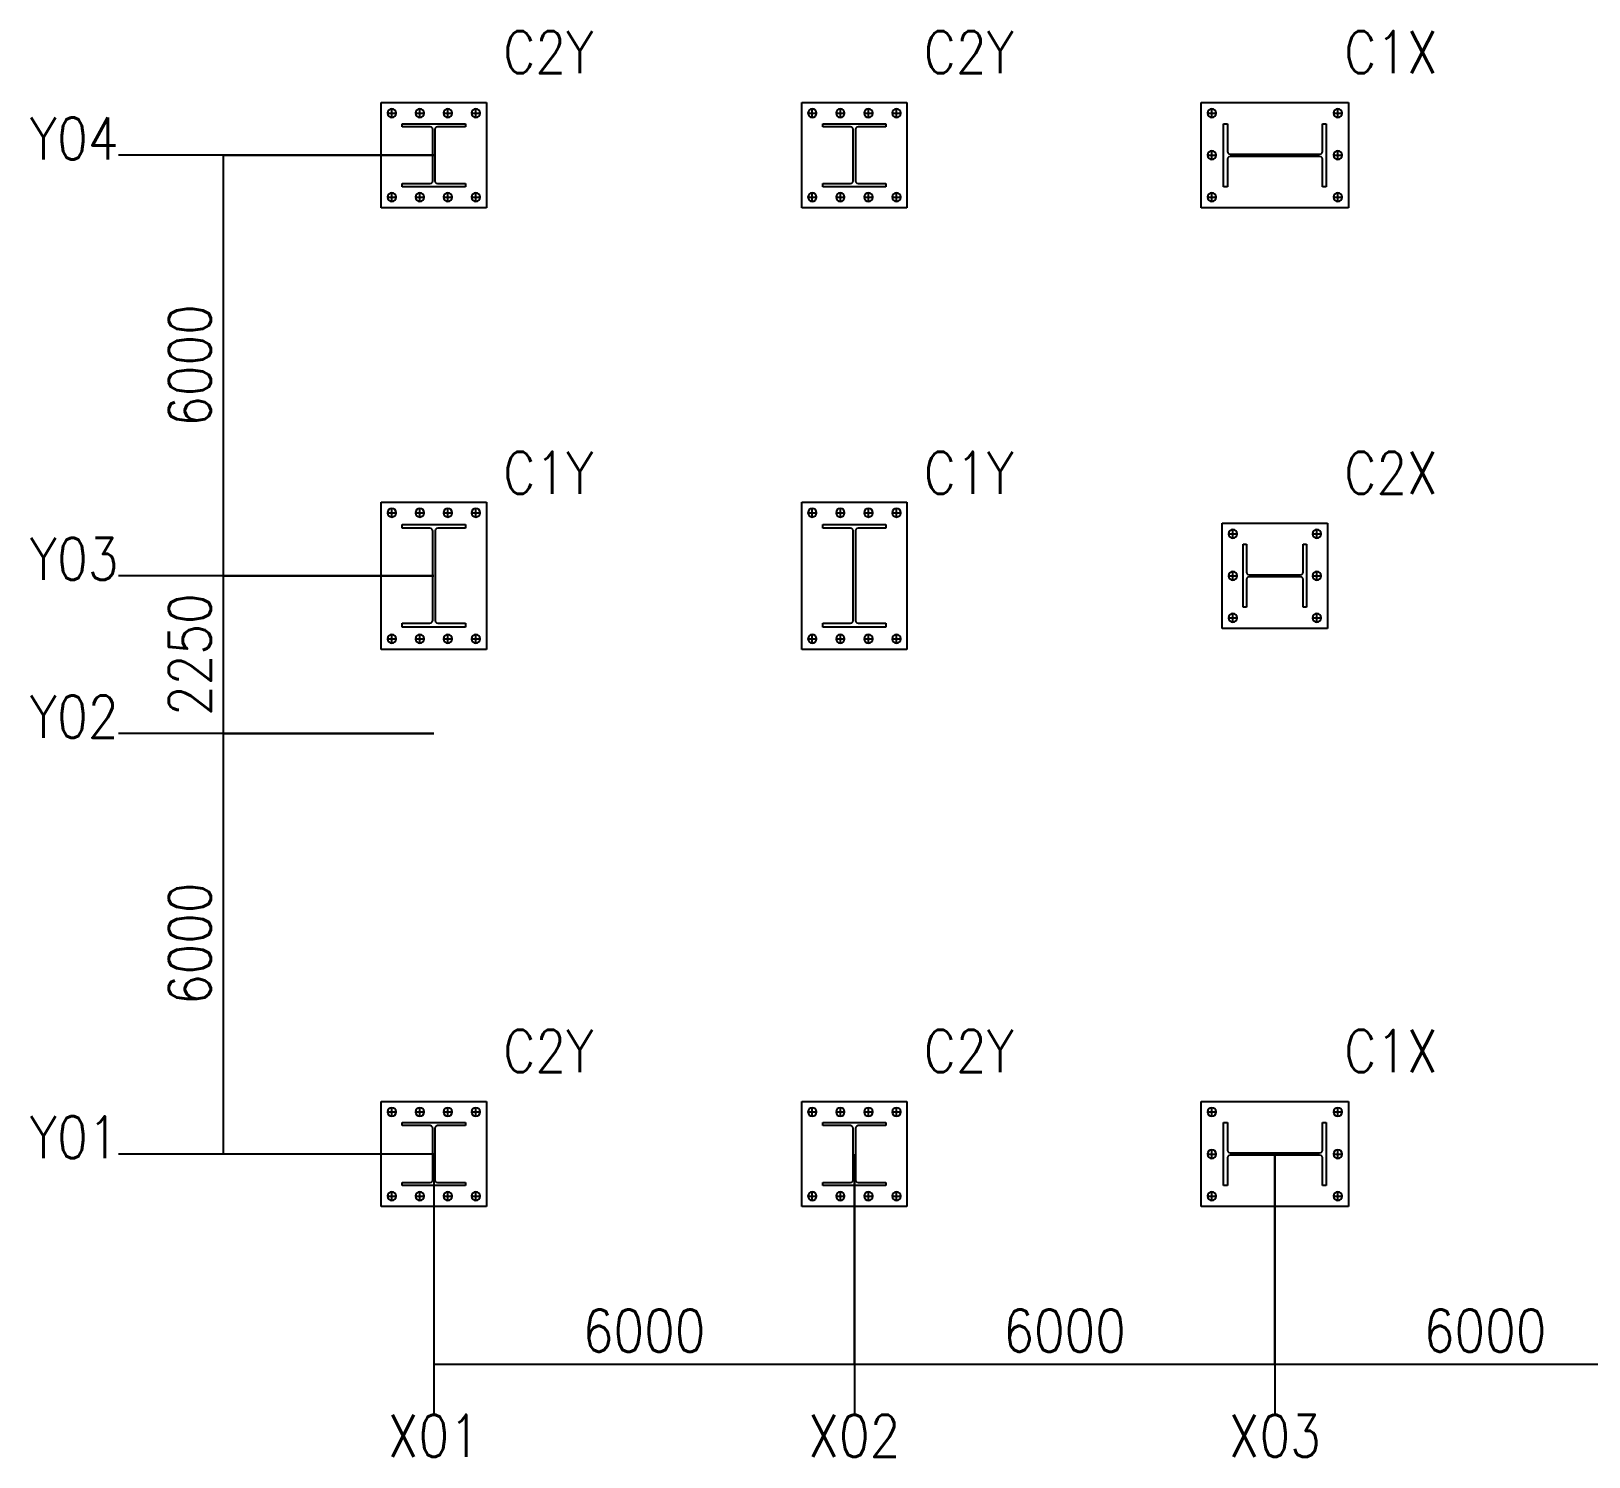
# Model space of a CAD drawing. Extents: x -230746 to 324000, y -671400 to 84185.
# Drawn here: x -230746 to -208520, y -26151 to -5811 of the extents above; entities that cross this region are included whole.
import ezdxf
from ezdxf.enums import TextEntityAlignment as Align

# ---------------------------------------------------------------- set-up
doc = ezdxf.new("R2010")
doc.units = 0
doc.header["$MEASUREMENT"] = 0
for name, color, linetype in [('_1-7_GRID', 7, 'CONTINUOUS'), ('_1-8_DIM', 7, 'CONTINUOUS'), ('_4-6_CS-M', 7, 'CONTINUOUS'), ('_4-A_C-TX', 7, 'CONTINUOUS'), ('bolt', 2, 'CONTINUOUS')]:
    doc.layers.add(name, color=color, linetype=linetype)
doc.styles.add('DRACAD', font='txt', dxfattribs={"width": 0.85, "bigfont": 'extfont2'})

msp = doc.modelspace()

# ---------------------------------------------------------------- linework, layer by layer
at = {"layer": '_1-7_GRID'}
for p, q in [((-228000, -21830.56301), (-228000, -7580.56301)), ((-228000, -7580.56301), (-225000, -7580.56301)), ((-228000, -13580.56301), (-225000, -13580.56301)), ((-228000, -15830.56301), (-225000, -15830.56301)), ((-225000, -21830.56301), (-228000, -21830.56301)), ((-225000, -21830.56301), (-225000, -24830.56301)), ((-219000, -24830.56301), (-219000, -21830.56301)), ((-213000, -24830.56301), (-213000, -21830.56301)), ((-225000, -24830.56301), (-186000, -24830.56301))]:
    msp.add_line(p, q, dxfattribs=at)
at = {"layer": '_1-8_DIM'}
for p, q in [((-225000, -7580.56301), (-229500, -7580.56301)), ((-225000, -13580.56301), (-229500, -13580.56301)), ((-225000, -15830.56301), (-229500, -15830.56301)), ((-225000, -21830.56301), (-229500, -21830.56301)), ((-225000, -21830.56301), (-225000, -25550.56301)), ((-219000, -21830.56301), (-219000, -25550.56301)), ((-213000, -21830.56301), (-213000, -25550.56301))]:
    msp.add_line(p, q, dxfattribs=at)
at = {"layer": '_4-6_CS-M'}
for p, q in [((-225750, -8330.56301), (-225750, -6830.56301)), ((-225750, -6830.56301), (-224250, -6830.56301)), ((-224250, -6830.56301), (-224250, -8330.56301)), ((-219750, -8330.56301), (-219750, -6830.56301)), ((-219750, -6830.56301), (-218250, -6830.56301)), ((-218250, -6830.56301), (-218250, -8330.56301)), ((-214050, -8330.56301), (-214050, -6830.56301)), ((-214050, -6830.56301), (-211950, -6830.56301)), ((-211950, -6830.56301), (-211950, -8330.56301)), ((-225450, -7130.56301), (-224550, -7130.56301)), ((-225450, -7175.56301), (-225450, -7130.56301)), ((-225054, -7175.56301), (-225450, -7175.56301)), ((-225034.5, -7180.78802), (-225054, -7175.56301)), ((-225020.22501, -7195.06301), (-225034.5, -7180.78802)), ((-225015, -7214.56301), (-225020.22501, -7195.06301)), ((-225015, -7946.56301), (-225015, -7214.56301)), ((-224979.77499, -7195.06301), (-224985, -7214.56301)), ((-224985, -7214.56301), (-224985, -7946.56301)), ((-224965.5, -7180.78802), (-224979.77499, -7195.06301)), ((-224946, -7175.56301), (-224965.5, -7180.78802)), ((-224550, -7175.56301), (-224946, -7175.56301)), ((-224550, -7130.56301), (-224550, -7175.56301)), ((-219450, -7130.56301), (-218550, -7130.56301)), ((-219450, -7175.56301), (-219450, -7130.56301)), ((-219054, -7175.56301), (-219450, -7175.56301)), ((-219034.5, -7180.78802), (-219054, -7175.56301)), ((-219020.22501, -7195.06301), (-219034.5, -7180.78802)), ((-219015, -7214.56301), (-219020.22501, -7195.06301)), ((-219015, -7946.56301), (-219015, -7214.56301)), ((-218979.77499, -7195.06301), (-218985, -7214.56301)), ((-218985, -7214.56301), (-218985, -7946.56301)), ((-218965.5, -7180.78802), (-218979.77499, -7195.06301)), ((-218946, -7175.56301), (-218965.5, -7180.78802)), ((-218550, -7175.56301), (-218946, -7175.56301)), ((-218550, -7130.56301), (-218550, -7175.56301)), ((-213732, -7130.56301), (-213678, -7130.56301)), ((-213732, -8030.56301), (-213732, -7130.56301)), ((-213678, -7130.56301), (-213678, -7525.06301)), ((-212322, -7130.56301), (-212268, -7130.56301)), ((-212322, -7525.06301), (-212322, -7130.56301)), ((-212268, -7130.56301), (-212268, -8030.56301)), ((-213678, -7525.06301), (-213672.77499, -7544.56301)), ((-213672.77499, -7544.56301), (-213658.5, -7558.838)), ((-212341.5, -7558.838), (-212327.22501, -7544.56301)), ((-212327.22501, -7544.56301), (-212322, -7525.06301)), ((-213672.77499, -7616.56301), (-213678, -7636.06301)), ((-213678, -7636.06301), (-213678, -8030.56301)), ((-213658.5, -7602.28802), (-213672.77499, -7616.56301)), ((-213658.5, -7558.838), (-213639, -7564.06301)), ((-213639, -7597.06301), (-213658.5, -7602.28802)), ((-213639, -7564.06301), (-212361, -7564.06301)), ((-212361, -7597.06301), (-213639, -7597.06301)), ((-212361, -7564.06301), (-212341.5, -7558.838)), ((-212341.5, -7602.28802), (-212361, -7597.06301)), ((-212327.22501, -7616.56301), (-212341.5, -7602.28802)), ((-212322, -7636.06301), (-212327.22501, -7616.56301)), ((-212322, -8030.56301), (-212322, -7636.06301)), ((-225450, -7985.56301), (-225054, -7985.56301)), ((-225450, -8030.56301), (-225450, -7985.56301)), ((-225054, -7985.56301), (-225034.5, -7980.338)), ((-225034.5, -7980.338), (-225020.22501, -7966.06301)), ((-225020.22501, -7966.06301), (-225015, -7946.56301)), ((-224985, -7946.56301), (-224979.77499, -7966.06301)), ((-224979.77499, -7966.06301), (-224965.5, -7980.338)), ((-224965.5, -7980.338), (-224946, -7985.56301)), ((-224946, -7985.56301), (-224550, -7985.56301)), ((-224550, -7985.56301), (-224550, -8030.56301)), ((-219450, -7985.56301), (-219054, -7985.56301)), ((-219450, -8030.56301), (-219450, -7985.56301)), ((-219054, -7985.56301), (-219034.5, -7980.338)), ((-219034.5, -7980.338), (-219020.22501, -7966.06301)), ((-219020.22501, -7966.06301), (-219015, -7946.56301)), ((-218985, -7946.56301), (-218979.77499, -7966.06301)), ((-218979.77499, -7966.06301), (-218965.5, -7980.338)), ((-218965.5, -7980.338), (-218946, -7985.56301)), ((-218946, -7985.56301), (-218550, -7985.56301)), ((-218550, -7985.56301), (-218550, -8030.56301)), ((-224550, -8030.56301), (-225450, -8030.56301)), ((-218550, -8030.56301), (-219450, -8030.56301)), ((-213678, -8030.56301), (-213732, -8030.56301)), ((-212268, -8030.56301), (-212322, -8030.56301)), ((-224250, -8330.56301), (-225750, -8330.56301)), ((-218250, -8330.56301), (-219750, -8330.56301)), ((-211950, -8330.56301), (-214050, -8330.56301)), ((-225750, -14630.56301), (-225750, -12530.56301)), ((-225750, -12530.56301), (-224250, -12530.56301)), ((-224250, -12530.56301), (-224250, -14630.56301)), ((-219750, -14630.56301), (-219750, -12530.56301)), ((-219750, -12530.56301), (-218250, -12530.56301)), ((-218250, -12530.56301), (-218250, -14630.56301)), ((-225450, -12848.56301), (-224550, -12848.56301)), ((-225450, -12902.56301), (-225450, -12848.56301)), ((-224550, -12848.56301), (-224550, -12902.56301)), ((-219450, -12848.56301), (-218550, -12848.56301)), ((-219450, -12902.56301), (-219450, -12848.56301)), ((-218550, -12848.56301), (-218550, -12902.56301)), ((-213750, -14330.56301), (-213750, -12830.56301)), ((-213750, -12830.56301), (-212250, -12830.56301)), ((-212250, -12830.56301), (-212250, -14330.56301)), ((-225055.5, -12902.56301), (-225450, -12902.56301)), ((-225036, -12907.78802), (-225055.5, -12902.56301)), ((-225021.72501, -12922.06301), (-225036, -12907.78802)), ((-225016.5, -12941.56301), (-225021.72501, -12922.06301)), ((-225016.5, -14219.56301), (-225016.5, -12941.56301)), ((-224978.27499, -12922.06301), (-224983.5, -12941.56301)), ((-224983.5, -12941.56301), (-224983.5, -14219.56301)), ((-224964, -12907.78802), (-224978.27499, -12922.06301)), ((-224944.5, -12902.56301), (-224964, -12907.78802)), ((-224550, -12902.56301), (-224944.5, -12902.56301)), ((-219055.5, -12902.56301), (-219450, -12902.56301)), ((-219036, -12907.78802), (-219055.5, -12902.56301)), ((-219021.72501, -12922.06301), (-219036, -12907.78802)), ((-219016.5, -12941.56301), (-219021.72501, -12922.06301)), ((-219016.5, -14219.56301), (-219016.5, -12941.56301)), ((-218978.27499, -12922.06301), (-218983.5, -12941.56301)), ((-218983.5, -12941.56301), (-218983.5, -14219.56301)), ((-218964, -12907.78802), (-218978.27499, -12922.06301)), ((-218944.5, -12902.56301), (-218964, -12907.78802)), ((-218550, -12902.56301), (-218944.5, -12902.56301)), ((-213450, -13130.56301), (-213405, -13130.56301)), ((-213450, -14030.56301), (-213450, -13130.56301)), ((-213405, -13130.56301), (-213405, -13526.56301)), ((-212595, -13130.56301), (-212550, -13130.56301)), ((-212595, -13526.56301), (-212595, -13130.56301)), ((-212550, -13130.56301), (-212550, -14030.56301)), ((-213405, -13526.56301), (-213399.77499, -13546.06301)), ((-213399.77499, -13546.06301), (-213385.5, -13560.338)), ((-212614.5, -13560.338), (-212600.22501, -13546.06301)), ((-212600.22501, -13546.06301), (-212595, -13526.56301)), ((-213399.77499, -13615.06301), (-213405, -13634.56301)), ((-213405, -13634.56301), (-213405, -14030.56301)), ((-213385.5, -13600.78802), (-213399.77499, -13615.06301)), ((-213385.5, -13560.338), (-213366, -13565.56301)), ((-213366, -13595.56301), (-213385.5, -13600.78802)), ((-213366, -13565.56301), (-212634, -13565.56301)), ((-212634, -13595.56301), (-213366, -13595.56301)), ((-212634, -13565.56301), (-212614.5, -13560.338)), ((-212614.5, -13600.78802), (-212634, -13595.56301)), ((-212600.22501, -13615.06301), (-212614.5, -13600.78802)), ((-212595, -13634.56301), (-212600.22501, -13615.06301)), ((-212595, -14030.56301), (-212595, -13634.56301)), ((-225021.72501, -14239.06301), (-225016.5, -14219.56301)), ((-224983.5, -14219.56301), (-224978.27499, -14239.06301)), ((-219021.72501, -14239.06301), (-219016.5, -14219.56301)), ((-218983.5, -14219.56301), (-218978.27499, -14239.06301)), ((-213405, -14030.56301), (-213450, -14030.56301)), ((-212550, -14030.56301), (-212595, -14030.56301)), ((-225450, -14258.56301), (-225055.5, -14258.56301)), ((-225450, -14312.56301), (-225450, -14258.56301)), ((-224550, -14312.56301), (-225450, -14312.56301)), ((-225055.5, -14258.56301), (-225036, -14253.338)), ((-225036, -14253.338), (-225021.72501, -14239.06301)), ((-224978.27499, -14239.06301), (-224964, -14253.338)), ((-224964, -14253.338), (-224944.5, -14258.56301)), ((-224944.5, -14258.56301), (-224550, -14258.56301)), ((-224550, -14258.56301), (-224550, -14312.56301)), ((-219450, -14258.56301), (-219055.5, -14258.56301)), ((-219450, -14312.56301), (-219450, -14258.56301)), ((-218550, -14312.56301), (-219450, -14312.56301)), ((-219055.5, -14258.56301), (-219036, -14253.338)), ((-219036, -14253.338), (-219021.72501, -14239.06301)), ((-218978.27499, -14239.06301), (-218964, -14253.338)), ((-218964, -14253.338), (-218944.5, -14258.56301)), ((-218944.5, -14258.56301), (-218550, -14258.56301)), ((-218550, -14258.56301), (-218550, -14312.56301)), ((-212250, -14330.56301), (-213750, -14330.56301)), ((-224250, -14630.56301), (-225750, -14630.56301)), ((-218250, -14630.56301), (-219750, -14630.56301)), ((-225750, -22580.56301), (-225750, -21080.56301)), ((-225750, -21080.56301), (-224250, -21080.56301)), ((-224250, -21080.56301), (-224250, -22580.56301)), ((-219750, -22580.56301), (-219750, -21080.56301)), ((-219750, -21080.56301), (-218250, -21080.56301)), ((-218250, -21080.56301), (-218250, -22580.56301)), ((-214050, -22580.56301), (-214050, -21080.56301)), ((-214050, -21080.56301), (-211950, -21080.56301)), ((-211950, -21080.56301), (-211950, -22580.56301)), ((-225450, -21380.56301), (-224550, -21380.56301)), ((-225450, -21425.56301), (-225450, -21380.56301)), ((-225054, -21425.56301), (-225450, -21425.56301)), ((-225034.5, -21430.78802), (-225054, -21425.56301)), ((-225020.22501, -21445.06301), (-225034.5, -21430.78802)), ((-225015, -21464.56301), (-225020.22501, -21445.06301)), ((-225015, -22196.56301), (-225015, -21464.56301)), ((-224979.77499, -21445.06301), (-224985, -21464.56301)), ((-224985, -21464.56301), (-224985, -22196.56301)), ((-224965.5, -21430.78802), (-224979.77499, -21445.06301)), ((-224946, -21425.56301), (-224965.5, -21430.78802)), ((-224550, -21425.56301), (-224946, -21425.56301)), ((-224550, -21380.56301), (-224550, -21425.56301)), ((-219450, -21380.56301), (-218550, -21380.56301)), ((-219450, -21425.56301), (-219450, -21380.56301)), ((-219054, -21425.56301), (-219450, -21425.56301)), ((-219034.5, -21430.78802), (-219054, -21425.56301)), ((-219020.22501, -21445.06301), (-219034.5, -21430.78802)), ((-219015, -21464.56301), (-219020.22501, -21445.06301)), ((-219015, -22196.56301), (-219015, -21464.56301)), ((-218979.77499, -21445.06301), (-218985, -21464.56301)), ((-218985, -21464.56301), (-218985, -22196.56301)), ((-218965.5, -21430.78802), (-218979.77499, -21445.06301)), ((-218946, -21425.56301), (-218965.5, -21430.78802)), ((-218550, -21425.56301), (-218946, -21425.56301)), ((-218550, -21380.56301), (-218550, -21425.56301)), ((-213732, -21380.56301), (-213678, -21380.56301)), ((-213732, -22280.56301), (-213732, -21380.56301)), ((-213678, -21380.56301), (-213678, -21775.06301)), ((-212322, -21380.56301), (-212268, -21380.56301)), ((-212322, -21775.06301), (-212322, -21380.56301)), ((-212268, -21380.56301), (-212268, -22280.56301)), ((-213678, -21775.06301), (-213672.77499, -21794.56301)), ((-212327.22501, -21794.56301), (-212322, -21775.06301)), ((-213672.77499, -21866.56301), (-213678, -21886.06301)), ((-213678, -21886.06301), (-213678, -22280.56301)), ((-213672.77499, -21794.56301), (-213658.5, -21808.838)), ((-213658.5, -21852.28802), (-213672.77499, -21866.56301)), ((-213658.5, -21808.838), (-213639, -21814.06301)), ((-213639, -21847.06301), (-213658.5, -21852.28802)), ((-213639, -21814.06301), (-212361, -21814.06301)), ((-212361, -21847.06301), (-213639, -21847.06301)), ((-212361, -21814.06301), (-212341.5, -21808.838)), ((-212341.5, -21852.28802), (-212361, -21847.06301)), ((-212341.5, -21808.838), (-212327.22501, -21794.56301)), ((-212327.22501, -21866.56301), (-212341.5, -21852.28802)), ((-212322, -21886.06301), (-212327.22501, -21866.56301)), ((-212322, -22280.56301), (-212322, -21886.06301)), ((-225034.5, -22230.338), (-225020.22501, -22216.06301)), ((-225020.22501, -22216.06301), (-225015, -22196.56301)), ((-224985, -22196.56301), (-224979.77499, -22216.06301)), ((-224979.77499, -22216.06301), (-224965.5, -22230.338)), ((-219034.5, -22230.338), (-219020.22501, -22216.06301)), ((-219020.22501, -22216.06301), (-219015, -22196.56301)), ((-218985, -22196.56301), (-218979.77499, -22216.06301)), ((-218979.77499, -22216.06301), (-218965.5, -22230.338)), ((-225450, -22235.56301), (-225054, -22235.56301)), ((-225450, -22280.56301), (-225450, -22235.56301)), ((-224550, -22280.56301), (-225450, -22280.56301)), ((-225054, -22235.56301), (-225034.5, -22230.338)), ((-224965.5, -22230.338), (-224946, -22235.56301)), ((-224946, -22235.56301), (-224550, -22235.56301)), ((-224550, -22235.56301), (-224550, -22280.56301)), ((-219450, -22235.56301), (-219054, -22235.56301)), ((-219450, -22280.56301), (-219450, -22235.56301)), ((-218550, -22280.56301), (-219450, -22280.56301)), ((-219054, -22235.56301), (-219034.5, -22230.338)), ((-218965.5, -22230.338), (-218946, -22235.56301)), ((-218946, -22235.56301), (-218550, -22235.56301)), ((-218550, -22235.56301), (-218550, -22280.56301)), ((-213678, -22280.56301), (-213732, -22280.56301)), ((-212268, -22280.56301), (-212322, -22280.56301)), ((-224250, -22580.56301), (-225750, -22580.56301)), ((-218250, -22580.56301), (-219750, -22580.56301)), ((-211950, -22580.56301), (-214050, -22580.56301))]:
    msp.add_line(p, q, dxfattribs=at)
at = {"layer": '_4-6_CS-M', "extrusion": (0, 0, -1)}
for centre in [(225600, -6980.56301), (225200, -6980.56301), (224800, -6980.56301), (224400, -6980.56301), (219600, -6980.56301), (219200, -6980.56301), (218800, -6980.56301), (218400, -6980.56301), (213900, -6980.56301), (212100, -6980.56301), (213900, -7580.56301), (212100, -7580.56301), (225600, -8180.56301), (225200, -8180.56301), (224800, -8180.56301), (224400, -8180.56301), (219600, -8180.56301), (219200, -8180.56301), (218800, -8180.56301), (218400, -8180.56301), (213900, -8180.56301), (212100, -8180.56301), (225600, -12680.56301), (225200, -12680.56301), (224800, -12680.56301), (224400, -12680.56301), (219600, -12680.56301), (219200, -12680.56301), (218800, -12680.56301), (218400, -12680.56301), (213600, -12980.56301), (212400, -12980.56301), (213600, -13580.56301), (212400, -13580.56301), (213600, -14180.56301), (212400, -14180.56301), (225600, -14480.56301), (225200, -14480.56301), (224800, -14480.56301), (224400, -14480.56301), (219600, -14480.56301), (219200, -14480.56301), (218800, -14480.56301), (218400, -14480.56301), (225600, -21230.56301), (225200, -21230.56301), (224800, -21230.56301), (224400, -21230.56301), (219600, -21230.56301), (219200, -21230.56301), (218800, -21230.56301), (218400, -21230.56301), (213900, -21230.56301), (212100, -21230.56301), (213900, -21830.56301), (212100, -21830.56301), (225600, -22430.56301), (225200, -22430.56301), (224800, -22430.56301), (224400, -22430.56301), (219600, -22430.56301), (219200, -22430.56301), (218800, -22430.56301), (218400, -22430.56301), (213900, -22430.56301), (212100, -22430.56301)]:
    msp.add_circle(centre, 61.5, dxfattribs=at)
at = {"layer": 'bolt'}
for p, q in [((-225666.5, -6980.56301), (-225533.5, -6980.56301)), ((-225600, -7047.06301), (-225600, -6914.06301)), ((-225266.5, -6980.56301), (-225133.5, -6980.56301)), ((-225200, -7047.06301), (-225200, -6914.06301)), ((-224866.5, -6980.56301), (-224733.5, -6980.56301)), ((-224800, -7047.06301), (-224800, -6914.06301)), ((-224466.5, -6980.56301), (-224333.5, -6980.56301)), ((-224400, -7047.06301), (-224400, -6914.06301)), ((-219666.5, -6980.56301), (-219533.5, -6980.56301)), ((-219600, -7047.06301), (-219600, -6914.06301)), ((-219266.5, -6980.56301), (-219133.5, -6980.56301)), ((-219200, -7047.06301), (-219200, -6914.06301)), ((-218866.5, -6980.56301), (-218733.5, -6980.56301)), ((-218800, -7047.06301), (-218800, -6914.06301)), ((-218466.5, -6980.56301), (-218333.5, -6980.56301)), ((-218400, -7047.06301), (-218400, -6914.06301)), ((-213966.5, -6980.56301), (-213833.5, -6980.56301)), ((-213900, -7047.06301), (-213900, -6914.06301)), ((-212166.5, -6980.56301), (-212033.5, -6980.56301)), ((-212100, -7047.06301), (-212100, -6914.06301)), ((-213900, -7647.06301), (-213900, -7514.06301)), ((-212100, -7647.06301), (-212100, -7514.06301)), ((-213966.5, -7580.56301), (-213833.5, -7580.56301)), ((-212166.5, -7580.56301), (-212033.5, -7580.56301)), ((-225666.5, -8180.56301), (-225533.5, -8180.56301)), ((-225600, -8247.06301), (-225600, -8114.06301)), ((-225266.5, -8180.56301), (-225133.5, -8180.56301)), ((-225200, -8247.06301), (-225200, -8114.06301)), ((-224866.5, -8180.56301), (-224733.5, -8180.56301)), ((-224800, -8247.06301), (-224800, -8114.06301)), ((-224466.5, -8180.56301), (-224333.5, -8180.56301)), ((-224400, -8247.06301), (-224400, -8114.06301)), ((-219666.5, -8180.56301), (-219533.5, -8180.56301)), ((-219600, -8247.06301), (-219600, -8114.06301)), ((-219266.5, -8180.56301), (-219133.5, -8180.56301)), ((-219200, -8247.06301), (-219200, -8114.06301)), ((-218866.5, -8180.56301), (-218733.5, -8180.56301)), ((-218800, -8247.06301), (-218800, -8114.06301)), ((-218466.5, -8180.56301), (-218333.5, -8180.56301)), ((-218400, -8247.06301), (-218400, -8114.06301)), ((-213966.5, -8180.56301), (-213833.5, -8180.56301)), ((-213900, -8247.06301), (-213900, -8114.06301)), ((-212166.5, -8180.56301), (-212033.5, -8180.56301)), ((-212100, -8247.06301), (-212100, -8114.06301)), ((-225600, -12747.06301), (-225600, -12614.06301)), ((-225200, -12747.06301), (-225200, -12614.06301)), ((-224800, -12747.06301), (-224800, -12614.06301)), ((-224400, -12747.06301), (-224400, -12614.06301)), ((-219600, -12747.06301), (-219600, -12614.06301)), ((-219200, -12747.06301), (-219200, -12614.06301)), ((-218800, -12747.06301), (-218800, -12614.06301)), ((-218400, -12747.06301), (-218400, -12614.06301)), ((-225666.5, -12680.56301), (-225533.5, -12680.56301)), ((-225266.5, -12680.56301), (-225133.5, -12680.56301)), ((-224866.5, -12680.56301), (-224733.5, -12680.56301)), ((-224466.5, -12680.56301), (-224333.5, -12680.56301)), ((-219666.5, -12680.56301), (-219533.5, -12680.56301)), ((-219266.5, -12680.56301), (-219133.5, -12680.56301)), ((-218866.5, -12680.56301), (-218733.5, -12680.56301)), ((-218466.5, -12680.56301), (-218333.5, -12680.56301)), ((-213666.5, -12980.56301), (-213533.5, -12980.56301)), ((-213600, -13047.06301), (-213600, -12914.06301)), ((-212466.5, -12980.56301), (-212333.5, -12980.56301)), ((-212400, -13047.06301), (-212400, -12914.06301)), ((-213600, -13647.06301), (-213600, -13514.06301)), ((-212400, -13647.06301), (-212400, -13514.06301)), ((-213666.5, -13580.56301), (-213533.5, -13580.56301)), ((-212466.5, -13580.56301), (-212333.5, -13580.56301)), ((-213666.5, -14180.56301), (-213533.5, -14180.56301)), ((-213600, -14247.06301), (-213600, -14114.06301)), ((-212466.5, -14180.56301), (-212333.5, -14180.56301)), ((-212400, -14247.06301), (-212400, -14114.06301)), ((-225600, -14547.06301), (-225600, -14414.06301)), ((-225200, -14547.06301), (-225200, -14414.06301)), ((-224800, -14547.06301), (-224800, -14414.06301)), ((-224400, -14547.06301), (-224400, -14414.06301)), ((-219600, -14547.06301), (-219600, -14414.06301)), ((-219200, -14547.06301), (-219200, -14414.06301)), ((-218800, -14547.06301), (-218800, -14414.06301)), ((-218400, -14547.06301), (-218400, -14414.06301)), ((-225666.5, -14480.56301), (-225533.5, -14480.56301)), ((-225266.5, -14480.56301), (-225133.5, -14480.56301)), ((-224866.5, -14480.56301), (-224733.5, -14480.56301)), ((-224466.5, -14480.56301), (-224333.5, -14480.56301)), ((-219666.5, -14480.56301), (-219533.5, -14480.56301)), ((-219266.5, -14480.56301), (-219133.5, -14480.56301)), ((-218866.5, -14480.56301), (-218733.5, -14480.56301)), ((-218466.5, -14480.56301), (-218333.5, -14480.56301)), ((-225666.5, -21230.56301), (-225533.5, -21230.56301)), ((-225600, -21297.06301), (-225600, -21164.06301)), ((-225266.5, -21230.56301), (-225133.5, -21230.56301)), ((-225200, -21297.06301), (-225200, -21164.06301)), ((-224866.5, -21230.56301), (-224733.5, -21230.56301)), ((-224800, -21297.06301), (-224800, -21164.06301)), ((-224466.5, -21230.56301), (-224333.5, -21230.56301)), ((-224400, -21297.06301), (-224400, -21164.06301)), ((-219666.5, -21230.56301), (-219533.5, -21230.56301)), ((-219600, -21297.06301), (-219600, -21164.06301)), ((-219266.5, -21230.56301), (-219133.5, -21230.56301)), ((-219200, -21297.06301), (-219200, -21164.06301)), ((-218866.5, -21230.56301), (-218733.5, -21230.56301)), ((-218800, -21297.06301), (-218800, -21164.06301)), ((-218466.5, -21230.56301), (-218333.5, -21230.56301)), ((-218400, -21297.06301), (-218400, -21164.06301)), ((-213966.5, -21230.56301), (-213833.5, -21230.56301)), ((-213900, -21297.06301), (-213900, -21164.06301)), ((-212166.5, -21230.56301), (-212033.5, -21230.56301)), ((-212100, -21297.06301), (-212100, -21164.06301)), ((-213900, -21897.06301), (-213900, -21764.06301)), ((-212100, -21897.06301), (-212100, -21764.06301)), ((-213966.5, -21830.56301), (-213833.5, -21830.56301)), ((-212166.5, -21830.56301), (-212033.5, -21830.56301)), ((-225666.5, -22430.56301), (-225533.5, -22430.56301)), ((-225600, -22497.06301), (-225600, -22364.06301)), ((-225266.5, -22430.56301), (-225133.5, -22430.56301)), ((-225200, -22497.06301), (-225200, -22364.06301)), ((-224866.5, -22430.56301), (-224733.5, -22430.56301)), ((-224800, -22497.06301), (-224800, -22364.06301)), ((-224466.5, -22430.56301), (-224333.5, -22430.56301)), ((-224400, -22497.06301), (-224400, -22364.06301)), ((-219666.5, -22430.56301), (-219533.5, -22430.56301)), ((-219600, -22497.06301), (-219600, -22364.06301)), ((-219266.5, -22430.56301), (-219133.5, -22430.56301)), ((-219200, -22497.06301), (-219200, -22364.06301)), ((-218866.5, -22430.56301), (-218733.5, -22430.56301)), ((-218800, -22497.06301), (-218800, -22364.06301)), ((-218466.5, -22430.56301), (-218333.5, -22430.56301)), ((-218400, -22497.06301), (-218400, -22364.06301)), ((-213966.5, -22430.56301), (-213833.5, -22430.56301)), ((-213900, -22497.06301), (-213900, -22364.06301)), ((-212166.5, -22430.56301), (-212033.5, -22430.56301)), ((-212100, -22497.06301), (-212100, -22364.06301))]:
    msp.add_line(p, q, dxfattribs=at)

# ---------------------------------------------------------------- texts
at = {"layer": '_1-7_GRID', "style": 'DRACAD', "width": 0.85}
for s, p in [('6000', (-228000, -10580.56301)), ('2250', (-228000, -14705.56301)), ('6000', (-228000, -18830.56301))]:
    msp.add_text(s, height=600, rotation=90, dxfattribs=at).set_placement(p, align=Align.BOTTOM_CENTER)
for p in [(-222000, -24830.56301), (-216000, -24830.56301), (-210000, -24830.56301)]:
    msp.add_text('6000', height=600, dxfattribs=at).set_placement(p, align=Align.BOTTOM_CENTER)
at = {"layer": '_1-8_DIM', "style": 'DRACAD', "width": 0.85}
for s, p in [('Y04', (-229500, -7820.56301)), ('Y03', (-229500, -13820.56301)), ('Y02', (-229500, -16070.56301)), ('Y01', (-229500, -22070.56301))]:
    msp.add_text(s, height=600, dxfattribs=at).set_placement(p, align=Align.BOTTOM_RIGHT)
for s, p in [('X01', (-225000, -26330.56301)), ('X02', (-219000, -26330.56301)), ('X03', (-213000, -26330.56301))]:
    msp.add_text(s, height=600, dxfattribs=at).set_placement(p, align=Align.BOTTOM_CENTER)
at = {"layer": '_4-A_C-TX', "style": 'DRACAD', "width": 0.85}
for s, p in [('C2Y', (-224010.05051, -6590.61351)), ('C2Y', (-218010.05051, -6590.61351)), ('C1X', (-212010.05051, -6590.61351)), ('C1Y', (-224010.05051, -12590.61351)), ('C1Y', (-218010.05051, -12590.61351)), ('C2X', (-212010.05051, -12590.61351)), ('C2Y', (-224010.05051, -20840.61351)), ('C2Y', (-218010.05051, -20840.61351)), ('C1X', (-212010.05051, -20840.61351))]:
    msp.add_text(s, height=600, dxfattribs=at).set_placement(p, align=Align.BOTTOM_LEFT)

doc.saveas('drawing.dxf')
